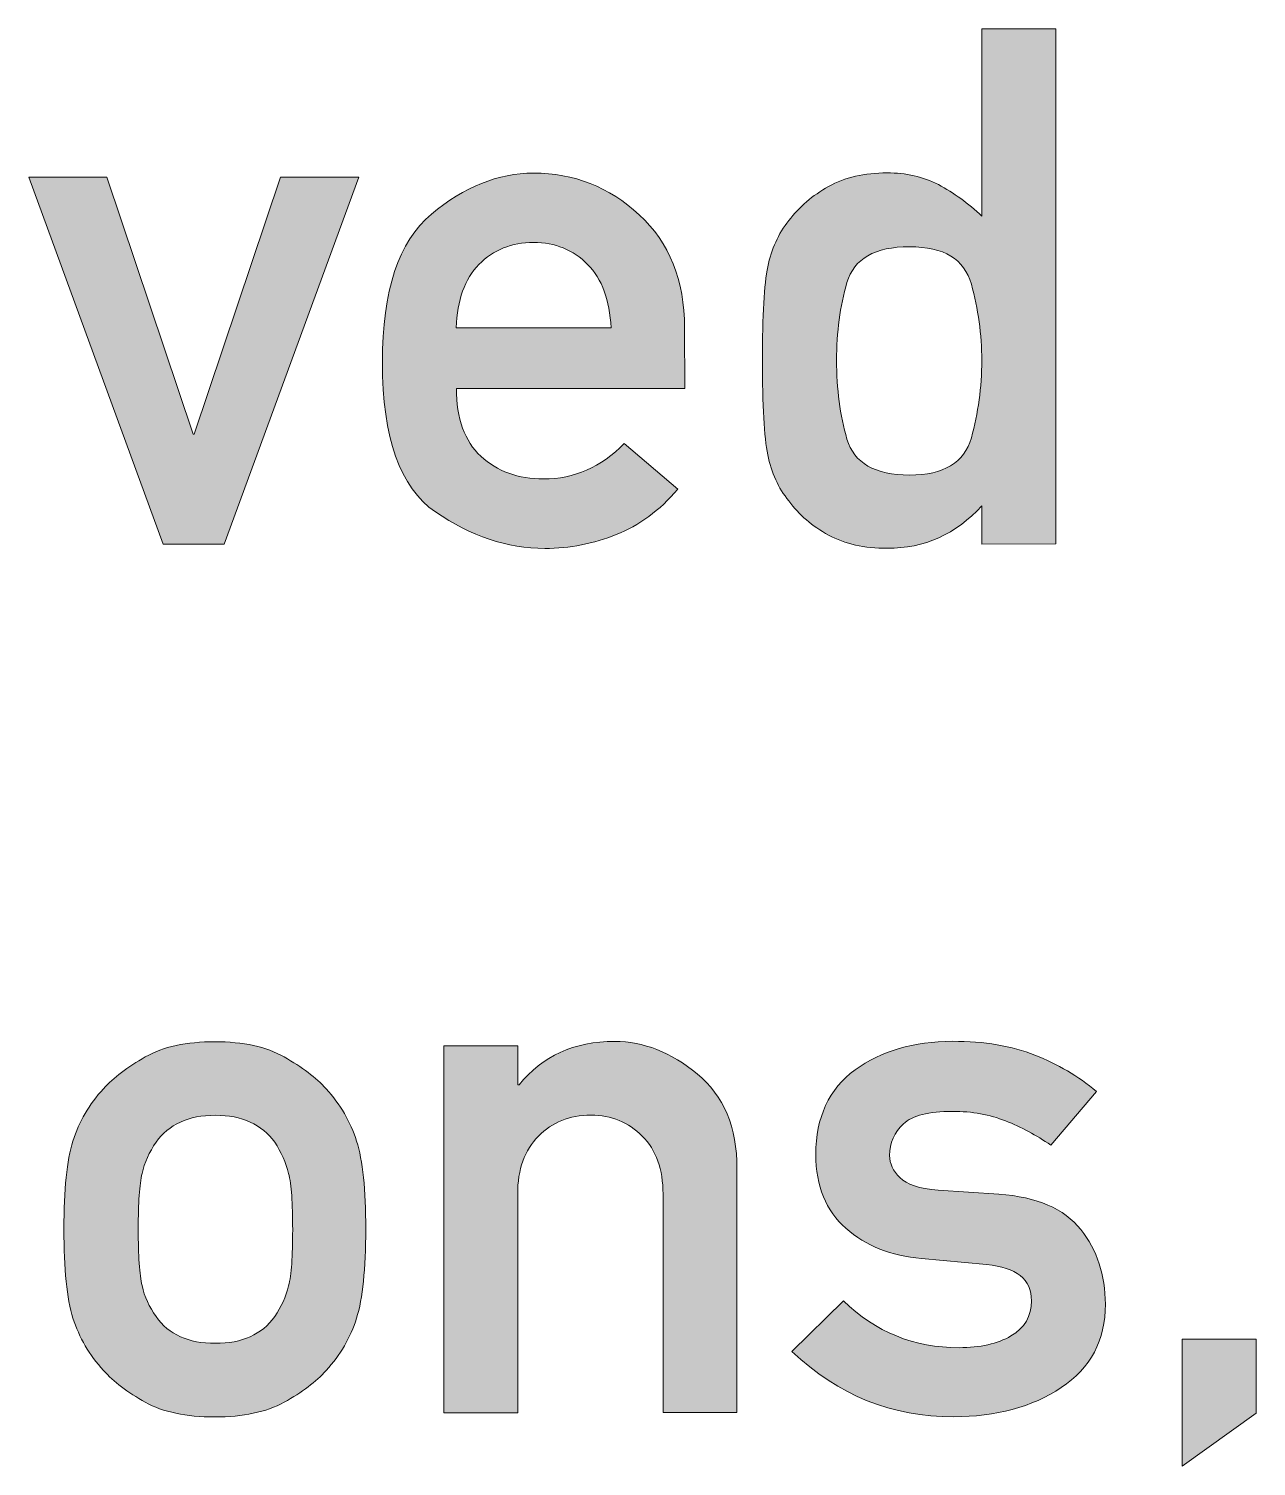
# Model space of a CAD drawing. Header units: inches. Extents: x 247 to 2765, y -1897 to -1110.
# Drawn here: x 869.79 to 876.97, y -1462.94 to -1454.54 of the extents above; entities that cross this region are included whole.
import ezdxf

# ---------------------------------------------------------------- set-up
doc = ezdxf.new("R2010")
doc.units = ezdxf.units.IN
doc.header["$MEASUREMENT"] = 0
doc.layers.add('Layer 1', color=7, linetype='Continuous')

# ---------------------------------------------------------------- blocks, each defined once
blk = doc.blocks.new('block 138')
at = {"layer": 'Layer 1', "true_color": 0x010101}
h = blk.add_hatch(color=18, dxfattribs=at)
h.dxf.hatch_style = 2
edge = h.paths.add_edge_path()
edge.add_spline(control_points=[(875.3645, -1457.5524), (875.3645, -1457.5524), (875.3645, -1457.3291), (875.3645, -1457.3291), (875.2139, -1457.4945), (875.0303, -1457.5772), (874.8112, -1457.5772), (874.6789, -1457.5772), (874.5652, -1457.5513), (874.4694, -1457.4997), (874.3737, -1457.4476), (874.2972, -1457.3815), (874.2366, -1457.3002), (874.1752, -1457.2244), (874.1353, -1457.1345), (874.1139, -1457.0304), (874.0926, -1456.9264), (874.0826, -1456.7421), (874.0826, -1456.4775), (874.0826, -1456.2157), (874.0926, -1456.0334), (874.1139, -1455.9308), (874.1353, -1455.8281), (874.1752, -1455.7382), (874.2366, -1455.661), (874.2972, -1455.5801), (874.3751, -1455.5146), (874.4694, -1455.4615), (874.5645, -1455.4085), (874.6789, -1455.382), (874.8112, -1455.382), (874.9218, -1455.382), (875.0214, -1455.404), (875.1116, -1455.4509), (875.2012, -1455.4977), (875.2852, -1455.5604), (875.3659, -1455.6348), (875.3659, -1455.6348), (875.3659, -1454.5393), (875.3659, -1454.5393), (875.3659, -1454.5393), (875.7986, -1454.5393), (875.7986, -1454.5393), (875.7986, -1454.5393), (875.7986, -1457.551), (875.7986, -1457.551), (875.7986, -1457.551), (875.3645, -1457.5524), (875.3645, -1457.5524), (875.3645, -1457.5524), (875.3645, -1457.5524), (875.3645, -1457.5524)], knot_values=[0, 0, 0, 0, 1, 1, 1, 2, 2, 2, 3, 3, 3, 4, 4, 4, 5, 5, 5, 6, 6, 6, 7, 7, 7, 8, 8, 8, 9, 9, 9, 10, 10, 10, 11, 11, 11, 12, 12, 12, 13, 13, 13, 14, 14, 14, 15, 15, 15, 16, 16, 16, 17, 17, 17, 17], degree=3, periodic=1)
edge = h.paths.add_edge_path()
edge.add_spline(control_points=[(874.9435, -1455.814), (874.7395, -1455.814), (874.6172, -1455.8836), (874.5769, -1456.0228), (874.5366, -1456.1626), (874.5156, -1456.3135), (874.5156, -1456.4775), (874.5156, -1456.6456), (874.5366, -1456.7993), (874.5769, -1456.9385), (874.6172, -1457.0783), (874.7395, -1457.1486), (874.9435, -1457.1486), (875.1423, -1457.1486), (875.2629, -1457.0763), (875.3039, -1456.9316), (875.3438, -1456.7869), (875.3645, -1456.636), (875.3645, -1456.4789), (875.3645, -1456.3259), (875.3438, -1456.1778), (875.3039, -1456.0324), (875.2629, -1455.8863), (875.1433, -1455.814), (874.9435, -1455.814)], knot_values=[0, 0, 0, 0, 1, 1, 1, 2, 2, 2, 3, 3, 3, 4, 4, 4, 5, 5, 5, 6, 6, 6, 7, 7, 7, 8, 8, 8, 8], degree=3, periodic=1)
h = blk.add_hatch(color=18, dxfattribs=at)
h.dxf.hatch_style = 2
h.paths.add_polyline_path([(870.5799, -1457.5524), (869.7938, -1455.4068), (870.2506, -1455.4068), (870.7543, -1456.9095), (870.7615, -1456.9095), (871.2659, -1455.4068), (871.7237, -1455.4068), (870.9365, -1457.5524)])
h = blk.add_hatch(color=18, dxfattribs=at)
h.dxf.hatch_style = 2
edge = h.paths.add_edge_path()
edge.add_spline(control_points=[(873.6288, -1456.6422), (873.6288, -1456.6422), (872.2935, -1456.6422), (872.2935, -1456.6422), (872.2935, -1456.8186), (872.3418, -1456.9509), (872.4372, -1457.0391), (872.5323, -1457.1273), (872.6546, -1457.1713), (872.8034, -1457.1713), (872.9815, -1457.1713), (873.1383, -1457.1038), (873.275, -1456.9646), (873.275, -1456.9646), (873.5875, -1457.2313), (873.5875, -1457.2313), (873.4811, -1457.3564), (873.3615, -1457.4445), (873.2285, -1457.4969), (873.0955, -1457.55), (872.9564, -1457.5779), (872.8113, -1457.5779), (872.5908, -1457.5779), (872.3779, -1457.5066), (872.1709, -1457.3639), (871.9642, -1457.2227), (871.8608, -1456.9305), (871.8608, -1456.4896), (871.8608, -1456.0706), (871.9563, -1455.7833), (872.1475, -1455.6235), (872.3383, -1455.4636), (872.5367, -1455.3837), (872.7448, -1455.3837), (872.9805, -1455.3837), (873.1865, -1455.4643), (873.3629, -1455.6273), (873.5393, -1455.7902), (873.6275, -1456.0107), (873.6275, -1456.2877), (873.6275, -1456.2877), (873.6288, -1456.6422), (873.6288, -1456.6422), (873.6288, -1456.6422), (873.6288, -1456.6422), (873.6288, -1456.6422)], knot_values=[0, 0, 0, 0, 1, 1, 1, 2, 2, 2, 3, 3, 3, 4, 4, 4, 5, 5, 5, 6, 6, 6, 7, 7, 7, 8, 8, 8, 9, 9, 9, 10, 10, 10, 11, 11, 11, 12, 12, 12, 13, 13, 13, 14, 14, 14, 15, 15, 15, 15], degree=3, periodic=1)
edge = h.paths.add_edge_path()
edge.add_spline(control_points=[(872.2925, -1456.2873), (872.2925, -1456.2873), (873.1975, -1456.2873), (873.1975, -1456.2873), (873.1899, -1456.1261), (873.1455, -1456.0028), (873.0604, -1455.9173), (872.9763, -1455.8319), (872.8716, -1455.7892), (872.7445, -1455.7892), (872.6163, -1455.7892), (872.5102, -1455.8319), (872.4255, -1455.9173), (872.3424, -1456.0028), (872.2977, -1456.1261), (872.2925, -1456.2873)], knot_values=[0, 0, 0, 0, 1, 1, 1, 2, 2, 2, 3, 3, 3, 4, 4, 4, 5, 5, 5, 5], degree=3, periodic=1)
h = blk.add_hatch(color=18, dxfattribs=at)
h.dxf.hatch_style = 2
edge = h.paths.add_edge_path()
edge.add_spline(control_points=[(869.9991, -1461.5576), (869.9991, -1461.3275), (870.017, -1461.1546), (870.0521, -1461.0429), (870.088, -1460.9299), (870.1476, -1460.828), (870.2303, -1460.737), (870.2895, -1460.6709), (870.3712, -1460.6102), (870.4752, -1460.551), (870.5792, -1460.4917), (870.7153, -1460.4621), (870.8817, -1460.4621), (871.0485, -1460.4621), (871.1828, -1460.4917), (871.2862, -1460.551), (871.3909, -1460.6102), (871.4729, -1460.6723), (871.5322, -1460.737), (871.6148, -1460.828), (871.6741, -1460.9299), (871.7099, -1461.0429), (871.7464, -1461.1546), (871.7637, -1461.3275), (871.7637, -1461.5576), (871.7637, -1461.7919), (871.7458, -1461.9642), (871.7099, -1462.0785), (871.6744, -1462.1926), (871.6148, -1462.2935), (871.5322, -1462.3845), (871.4729, -1462.4506), (871.3909, -1462.5126), (871.2862, -1462.5702), (871.1814, -1462.6277), (871.0464, -1462.6559), (870.8817, -1462.6559), (870.7129, -1462.6559), (870.5792, -1462.6277), (870.4752, -1462.5702), (870.3712, -1462.5126), (870.2895, -1462.4492), (870.2303, -1462.3845), (870.1479, -1462.2935), (870.0887, -1462.1915), (870.0521, -1462.0785), (870.016, -1461.9645), (869.9991, -1461.7919), (869.9991, -1461.5576)], knot_values=[0, 0, 0, 0, 1, 1, 1, 2, 2, 2, 3, 3, 3, 4, 4, 4, 5, 5, 5, 6, 6, 6, 7, 7, 7, 8, 8, 8, 9, 9, 9, 10, 10, 10, 11, 11, 11, 12, 12, 12, 13, 13, 13, 14, 14, 14, 15, 15, 15, 16, 16, 16, 16], degree=3, periodic=1)
edge = h.paths.add_edge_path()
edge.add_spline(control_points=[(871.3365, -1461.5614), (871.3365, -1461.4057), (871.3289, -1461.2962), (871.3131, -1461.2328), (871.2972, -1461.168), (871.2696, -1461.1077), (871.2317, -1461.0495), (871.1556, -1460.9448), (871.0402, -1460.8924), (870.8845, -1460.8924), (870.7274, -1460.8924), (870.6116, -1460.9448), (870.5386, -1461.0495), (870.4976, -1461.1074), (870.4704, -1461.168), (870.4559, -1461.2328), (870.4414, -1461.2962), (870.4339, -1461.403), (870.4339, -1461.5573), (870.4339, -1461.713), (870.4411, -1461.8253), (870.4559, -1461.888), (870.4704, -1461.9531), (870.4976, -1462.0131), (870.5386, -1462.0692), (870.6116, -1462.1747), (870.7274, -1462.2256), (870.8845, -1462.2256), (871.0402, -1462.2256), (871.1566, -1462.1743), (871.2317, -1462.0692), (871.2696, -1462.0134), (871.2979, -1461.9535), (871.3131, -1461.8887), (871.3289, -1461.8264), (871.3365, -1461.7168), (871.3365, -1461.5614)], knot_values=[0, 0, 0, 0, 1, 1, 1, 2, 2, 2, 3, 3, 3, 4, 4, 4, 5, 5, 5, 6, 6, 6, 7, 7, 7, 8, 8, 8, 9, 9, 9, 10, 10, 10, 11, 11, 11, 12, 12, 12, 12], degree=3, periodic=1)
h = blk.add_hatch(color=18, dxfattribs=at)
h.dxf.hatch_style = 2
edge = h.paths.add_edge_path()
edge.add_spline(control_points=[(872.2201, -1462.6322), (872.2201, -1462.6322), (872.2201, -1460.4866), (872.2201, -1460.4866), (872.2201, -1460.4866), (872.6532, -1460.4866), (872.6532, -1460.4866), (872.6532, -1460.4866), (872.6532, -1460.7146), (872.6532, -1460.7146), (872.6532, -1460.7146), (872.6608, -1460.7146), (872.6608, -1460.7146), (872.7944, -1460.5458), (872.9805, -1460.4604), (873.2189, -1460.4604), (873.387, -1460.4604), (873.5482, -1460.5238), (873.7019, -1460.6506), (873.8562, -1460.7773), (873.9337, -1460.962), (873.9337, -1461.2045), (873.9337, -1461.2045), (873.9337, -1462.6308), (873.9337, -1462.6308), (873.9337, -1462.6308), (873.5014, -1462.6308), (873.5014, -1462.6308), (873.5014, -1462.6308), (873.5014, -1461.3533), (873.5014, -1461.3533), (873.5014, -1461.2087), (873.4614, -1461.0957), (873.3801, -1461.0144), (873.2995, -1460.9327), (873.1996, -1460.8914), (873.0797, -1460.8914), (872.9546, -1460.8914), (872.853, -1460.932), (872.7731, -1461.0147), (872.6921, -1461.0953), (872.6518, -1461.209), (872.6518, -1461.3537), (872.6518, -1461.3537), (872.6518, -1462.6311), (872.6518, -1462.6311), (872.6518, -1462.6311), (872.2201, -1462.6322), (872.2201, -1462.6322), (872.2201, -1462.6322), (872.2201, -1462.6322), (872.2201, -1462.6322)], knot_values=[0, 0, 0, 0, 1, 1, 1, 2, 2, 2, 3, 3, 3, 4, 4, 4, 5, 5, 5, 6, 6, 6, 7, 7, 7, 8, 8, 8, 9, 9, 9, 10, 10, 10, 11, 11, 11, 12, 12, 12, 13, 13, 13, 14, 14, 14, 15, 15, 15, 16, 16, 16, 17, 17, 17, 17], degree=3, periodic=1)
h = blk.add_hatch(color=18, dxfattribs=at)
h.dxf.hatch_style = 2
edge = h.paths.add_edge_path()
edge.add_spline(control_points=[(874.2545, -1462.2739), (874.2545, -1462.2739), (874.5559, -1461.9762), (874.5559, -1461.9762), (874.743, -1462.1602), (874.9686, -1462.2511), (875.2318, -1462.2511), (875.3555, -1462.2511), (875.4565, -1462.2284), (875.5354, -1462.1822), (875.6156, -1462.1361), (875.6553, -1462.0672), (875.6553, -1461.9762), (875.6553, -1461.8515), (875.5677, -1461.7805), (875.3931, -1461.7654), (875.3931, -1461.7654), (875.0127, -1461.7289), (875.0127, -1461.7289), (874.835, -1461.7151), (874.6875, -1461.6565), (874.5704, -1461.5532), (874.4533, -1461.4498), (874.3947, -1461.3072), (874.3947, -1461.1212), (874.3947, -1460.9034), (874.4712, -1460.7387), (874.6238, -1460.6271), (874.7771, -1460.5169), (874.9673, -1460.4597), (875.1936, -1460.4597), (875.3807, -1460.4597), (875.5412, -1460.4866), (875.6749, -1460.5407), (875.8086, -1460.5927), (875.9288, -1460.664), (876.0349, -1460.7522), (876.0349, -1460.7522), (875.7682, -1461.0664), (875.7682, -1461.0664), (875.6828, -1461.0085), (875.5946, -1460.961), (875.5037, -1460.9251), (875.412, -1460.8879), (875.3087, -1460.8693), (875.1933, -1460.8693), (875.0551, -1460.8693), (874.96, -1460.8934), (874.9066, -1460.943), (874.8532, -1460.992), (874.8257, -1461.0533), (874.8257, -1461.1267), (874.8257, -1461.1745), (874.8463, -1461.218), (874.8863, -1461.2569), (874.9252, -1461.2969), (874.9996, -1461.3223), (875.1095, -1461.3292), (875.1095, -1461.3292), (875.4654, -1461.354), (875.4654, -1461.354), (875.6873, -1461.3692), (875.8461, -1461.4378), (875.9433, -1461.5601), (876.0387, -1461.682), (876.0873, -1461.8274), (876.0873, -1461.9965), (876.0873, -1462.2077), (876.0018, -1462.3703), (875.8296, -1462.4847), (875.6577, -1462.5981), (875.4472, -1462.6549), (875.1991, -1462.6549), (874.8429, -1462.6573), (874.527, -1462.5295), (874.2545, -1462.2739)], knot_values=[0, 0, 0, 0, 1, 1, 1, 2, 2, 2, 3, 3, 3, 4, 4, 4, 5, 5, 5, 6, 6, 6, 7, 7, 7, 8, 8, 8, 9, 9, 9, 10, 10, 10, 11, 11, 11, 12, 12, 12, 13, 13, 13, 14, 14, 14, 15, 15, 15, 16, 16, 16, 17, 17, 17, 18, 18, 18, 19, 19, 19, 20, 20, 20, 21, 21, 21, 22, 22, 22, 23, 23, 23, 24, 24, 24, 25, 25, 25, 25], degree=3, periodic=1)
h = blk.add_hatch(color=18, dxfattribs=at)
h.dxf.hatch_style = 2
h.paths.add_polyline_path([(876.5369, -1462.9443), (876.5369, -1462.2019), (876.9692, -1462.2019), (876.9692, -1462.6332)])
at = {"layer": 'Layer 1', "lineweight": 0}
for points in [[(870.5799, -1457.5524), (869.7938, -1455.4068), (870.2506, -1455.4068), (870.7543, -1456.9095), (870.7615, -1456.9095), (871.2659, -1455.4068), (871.7237, -1455.4068), (870.9365, -1457.5524), (870.5799, -1457.5524)], [(876.5369, -1462.9443), (876.5369, -1462.2019), (876.9692, -1462.2019), (876.9692, -1462.6332), (876.5369, -1462.9443)]]:
    blk.add_lwpolyline(points, dxfattribs=at)
for points, knots in [([(875.3645, -1457.5524), (875.3645, -1457.5524), (875.3645, -1457.3291), (875.3645, -1457.3291), (875.2139, -1457.4945), (875.0303, -1457.5772), (874.8112, -1457.5772), (874.6789, -1457.5772), (874.5652, -1457.5513), (874.4694, -1457.4997), (874.3737, -1457.4476), (874.2972, -1457.3815), (874.2366, -1457.3002), (874.1752, -1457.2244), (874.1353, -1457.1345), (874.1139, -1457.0304), (874.0926, -1456.9264), (874.0826, -1456.7421), (874.0826, -1456.4775), (874.0826, -1456.2157), (874.0926, -1456.0334), (874.1139, -1455.9308), (874.1353, -1455.8281), (874.1752, -1455.7382), (874.2366, -1455.661), (874.2972, -1455.5801), (874.3751, -1455.5146), (874.4694, -1455.4615), (874.5645, -1455.4085), (874.6789, -1455.382), (874.8112, -1455.382), (874.9218, -1455.382), (875.0214, -1455.404), (875.1116, -1455.4509), (875.2012, -1455.4977), (875.2852, -1455.5604), (875.3659, -1455.6348), (875.3659, -1455.6348), (875.3659, -1454.5393), (875.3659, -1454.5393), (875.3659, -1454.5393), (875.7986, -1454.5393), (875.7986, -1454.5393), (875.7986, -1454.5393), (875.7986, -1457.551), (875.7986, -1457.551), (875.7986, -1457.551), (875.3645, -1457.5524), (875.3645, -1457.5524), (875.3645, -1457.5524), (875.3645, -1457.5524), (875.3645, -1457.5524)], [0, 0, 0, 0, 1, 1, 1, 2, 2, 2, 3, 3, 3, 4, 4, 4, 5, 5, 5, 6, 6, 6, 7, 7, 7, 8, 8, 8, 9, 9, 9, 10, 10, 10, 11, 11, 11, 12, 12, 12, 13, 13, 13, 14, 14, 14, 15, 15, 15, 16, 16, 16, 17, 17, 17, 17]), ([(873.6288, -1456.6422), (873.6288, -1456.6422), (872.2935, -1456.6422), (872.2935, -1456.6422), (872.2935, -1456.8186), (872.3418, -1456.9509), (872.4372, -1457.0391), (872.5323, -1457.1273), (872.6546, -1457.1713), (872.8034, -1457.1713), (872.9815, -1457.1713), (873.1383, -1457.1038), (873.275, -1456.9646), (873.275, -1456.9646), (873.5875, -1457.2313), (873.5875, -1457.2313), (873.4811, -1457.3564), (873.3615, -1457.4445), (873.2285, -1457.4969), (873.0955, -1457.55), (872.9564, -1457.5779), (872.8113, -1457.5779), (872.5908, -1457.5779), (872.3779, -1457.5066), (872.1709, -1457.3639), (871.9642, -1457.2227), (871.8608, -1456.9305), (871.8608, -1456.4896), (871.8608, -1456.0706), (871.9563, -1455.7833), (872.1475, -1455.6235), (872.3383, -1455.4636), (872.5367, -1455.3837), (872.7448, -1455.3837), (872.9805, -1455.3837), (873.1865, -1455.4643), (873.3629, -1455.6273), (873.5393, -1455.7902), (873.6275, -1456.0107), (873.6275, -1456.2877), (873.6275, -1456.2877), (873.6288, -1456.6422), (873.6288, -1456.6422), (873.6288, -1456.6422), (873.6288, -1456.6422), (873.6288, -1456.6422)], [0, 0, 0, 0, 1, 1, 1, 2, 2, 2, 3, 3, 3, 4, 4, 4, 5, 5, 5, 6, 6, 6, 7, 7, 7, 8, 8, 8, 9, 9, 9, 10, 10, 10, 11, 11, 11, 12, 12, 12, 13, 13, 13, 14, 14, 14, 15, 15, 15, 15]), ([(872.2925, -1456.2873), (872.2925, -1456.2873), (873.1975, -1456.2873), (873.1975, -1456.2873), (873.1899, -1456.1261), (873.1455, -1456.0028), (873.0604, -1455.9173), (872.9763, -1455.8319), (872.8716, -1455.7892), (872.7445, -1455.7892), (872.6163, -1455.7892), (872.5102, -1455.8319), (872.4255, -1455.9173), (872.3424, -1456.0028), (872.2977, -1456.1261), (872.2925, -1456.2873)], [0, 0, 0, 0, 1, 1, 1, 2, 2, 2, 3, 3, 3, 4, 4, 4, 5, 5, 5, 5]), ([(874.9435, -1455.814), (874.7395, -1455.814), (874.6172, -1455.8836), (874.5769, -1456.0228), (874.5366, -1456.1626), (874.5156, -1456.3135), (874.5156, -1456.4775), (874.5156, -1456.6456), (874.5366, -1456.7993), (874.5769, -1456.9385), (874.6172, -1457.0783), (874.7395, -1457.1486), (874.9435, -1457.1486), (875.1423, -1457.1486), (875.2629, -1457.0763), (875.3039, -1456.9316), (875.3438, -1456.7869), (875.3645, -1456.636), (875.3645, -1456.4789), (875.3645, -1456.3259), (875.3438, -1456.1778), (875.3039, -1456.0324), (875.2629, -1455.8863), (875.1433, -1455.814), (874.9435, -1455.814)], [0, 0, 0, 0, 1, 1, 1, 2, 2, 2, 3, 3, 3, 4, 4, 4, 5, 5, 5, 6, 6, 6, 7, 7, 7, 8, 8, 8, 8]), ([(869.9991, -1461.5576), (869.9991, -1461.3275), (870.017, -1461.1546), (870.0521, -1461.0429), (870.088, -1460.9299), (870.1476, -1460.828), (870.2303, -1460.737), (870.2895, -1460.6709), (870.3712, -1460.6102), (870.4752, -1460.551), (870.5792, -1460.4917), (870.7153, -1460.4621), (870.8817, -1460.4621), (871.0485, -1460.4621), (871.1828, -1460.4917), (871.2862, -1460.551), (871.3909, -1460.6102), (871.4729, -1460.6723), (871.5322, -1460.737), (871.6148, -1460.828), (871.6741, -1460.9299), (871.7099, -1461.0429), (871.7464, -1461.1546), (871.7637, -1461.3275), (871.7637, -1461.5576), (871.7637, -1461.7919), (871.7458, -1461.9642), (871.7099, -1462.0785), (871.6744, -1462.1926), (871.6148, -1462.2935), (871.5322, -1462.3845), (871.4729, -1462.4506), (871.3909, -1462.5126), (871.2862, -1462.5702), (871.1814, -1462.6277), (871.0464, -1462.6559), (870.8817, -1462.6559), (870.7129, -1462.6559), (870.5792, -1462.6277), (870.4752, -1462.5702), (870.3712, -1462.5126), (870.2895, -1462.4492), (870.2303, -1462.3845), (870.1479, -1462.2935), (870.0887, -1462.1915), (870.0521, -1462.0785), (870.016, -1461.9645), (869.9991, -1461.7919), (869.9991, -1461.5576)], [0, 0, 0, 0, 1, 1, 1, 2, 2, 2, 3, 3, 3, 4, 4, 4, 5, 5, 5, 6, 6, 6, 7, 7, 7, 8, 8, 8, 9, 9, 9, 10, 10, 10, 11, 11, 11, 12, 12, 12, 13, 13, 13, 14, 14, 14, 15, 15, 15, 16, 16, 16, 16]), ([(872.2201, -1462.6322), (872.2201, -1462.6322), (872.2201, -1460.4866), (872.2201, -1460.4866), (872.2201, -1460.4866), (872.6532, -1460.4866), (872.6532, -1460.4866), (872.6532, -1460.4866), (872.6532, -1460.7146), (872.6532, -1460.7146), (872.6532, -1460.7146), (872.6608, -1460.7146), (872.6608, -1460.7146), (872.7944, -1460.5458), (872.9805, -1460.4604), (873.2189, -1460.4604), (873.387, -1460.4604), (873.5482, -1460.5238), (873.7019, -1460.6506), (873.8562, -1460.7773), (873.9337, -1460.962), (873.9337, -1461.2045), (873.9337, -1461.2045), (873.9337, -1462.6308), (873.9337, -1462.6308), (873.9337, -1462.6308), (873.5014, -1462.6308), (873.5014, -1462.6308), (873.5014, -1462.6308), (873.5014, -1461.3533), (873.5014, -1461.3533), (873.5014, -1461.2087), (873.4614, -1461.0957), (873.3801, -1461.0144), (873.2995, -1460.9327), (873.1996, -1460.8914), (873.0797, -1460.8914), (872.9546, -1460.8914), (872.853, -1460.932), (872.7731, -1461.0147), (872.6921, -1461.0953), (872.6518, -1461.209), (872.6518, -1461.3537), (872.6518, -1461.3537), (872.6518, -1462.6311), (872.6518, -1462.6311), (872.6518, -1462.6311), (872.2201, -1462.6322), (872.2201, -1462.6322), (872.2201, -1462.6322), (872.2201, -1462.6322), (872.2201, -1462.6322)], [0, 0, 0, 0, 1, 1, 1, 2, 2, 2, 3, 3, 3, 4, 4, 4, 5, 5, 5, 6, 6, 6, 7, 7, 7, 8, 8, 8, 9, 9, 9, 10, 10, 10, 11, 11, 11, 12, 12, 12, 13, 13, 13, 14, 14, 14, 15, 15, 15, 16, 16, 16, 17, 17, 17, 17]), ([(874.2545, -1462.2739), (874.2545, -1462.2739), (874.5559, -1461.9762), (874.5559, -1461.9762), (874.743, -1462.1602), (874.9686, -1462.2511), (875.2318, -1462.2511), (875.3555, -1462.2511), (875.4565, -1462.2284), (875.5354, -1462.1822), (875.6156, -1462.1361), (875.6553, -1462.0672), (875.6553, -1461.9762), (875.6553, -1461.8515), (875.5677, -1461.7805), (875.3931, -1461.7654), (875.3931, -1461.7654), (875.0127, -1461.7289), (875.0127, -1461.7289), (874.835, -1461.7151), (874.6875, -1461.6565), (874.5704, -1461.5532), (874.4533, -1461.4498), (874.3947, -1461.3072), (874.3947, -1461.1212), (874.3947, -1460.9034), (874.4712, -1460.7387), (874.6238, -1460.6271), (874.7771, -1460.5169), (874.9673, -1460.4597), (875.1936, -1460.4597), (875.3807, -1460.4597), (875.5412, -1460.4866), (875.6749, -1460.5407), (875.8086, -1460.5927), (875.9288, -1460.664), (876.0349, -1460.7522), (876.0349, -1460.7522), (875.7682, -1461.0664), (875.7682, -1461.0664), (875.6828, -1461.0085), (875.5946, -1460.961), (875.5037, -1460.9251), (875.412, -1460.8879), (875.3087, -1460.8693), (875.1933, -1460.8693), (875.0551, -1460.8693), (874.96, -1460.8934), (874.9066, -1460.943), (874.8532, -1460.992), (874.8257, -1461.0533), (874.8257, -1461.1267), (874.8257, -1461.1745), (874.8463, -1461.218), (874.8863, -1461.2569), (874.9252, -1461.2969), (874.9996, -1461.3223), (875.1095, -1461.3292), (875.1095, -1461.3292), (875.4654, -1461.354), (875.4654, -1461.354), (875.6873, -1461.3692), (875.8461, -1461.4378), (875.9433, -1461.5601), (876.0387, -1461.682), (876.0873, -1461.8274), (876.0873, -1461.9965), (876.0873, -1462.2077), (876.0018, -1462.3703), (875.8296, -1462.4847), (875.6577, -1462.5981), (875.4472, -1462.6549), (875.1991, -1462.6549), (874.8429, -1462.6573), (874.527, -1462.5295), (874.2545, -1462.2739)], [0, 0, 0, 0, 1, 1, 1, 2, 2, 2, 3, 3, 3, 4, 4, 4, 5, 5, 5, 6, 6, 6, 7, 7, 7, 8, 8, 8, 9, 9, 9, 10, 10, 10, 11, 11, 11, 12, 12, 12, 13, 13, 13, 14, 14, 14, 15, 15, 15, 16, 16, 16, 17, 17, 17, 18, 18, 18, 19, 19, 19, 20, 20, 20, 21, 21, 21, 22, 22, 22, 23, 23, 23, 24, 24, 24, 25, 25, 25, 25]), ([(871.3365, -1461.5614), (871.3365, -1461.4057), (871.3289, -1461.2962), (871.3131, -1461.2328), (871.2972, -1461.168), (871.2696, -1461.1077), (871.2317, -1461.0495), (871.1556, -1460.9448), (871.0402, -1460.8924), (870.8845, -1460.8924), (870.7274, -1460.8924), (870.6116, -1460.9448), (870.5386, -1461.0495), (870.4976, -1461.1074), (870.4704, -1461.168), (870.4559, -1461.2328), (870.4414, -1461.2962), (870.4339, -1461.403), (870.4339, -1461.5573), (870.4339, -1461.713), (870.4411, -1461.8253), (870.4559, -1461.888), (870.4704, -1461.9531), (870.4976, -1462.0131), (870.5386, -1462.0692), (870.6116, -1462.1747), (870.7274, -1462.2256), (870.8845, -1462.2256), (871.0402, -1462.2256), (871.1566, -1462.1743), (871.2317, -1462.0692), (871.2696, -1462.0134), (871.2979, -1461.9535), (871.3131, -1461.8887), (871.3289, -1461.8264), (871.3365, -1461.7168), (871.3365, -1461.5614)], [0, 0, 0, 0, 1, 1, 1, 2, 2, 2, 3, 3, 3, 4, 4, 4, 5, 5, 5, 6, 6, 6, 7, 7, 7, 8, 8, 8, 9, 9, 9, 10, 10, 10, 11, 11, 11, 12, 12, 12, 12])]:
    blk.add_open_spline(points, degree=3, knots=knots, dxfattribs=at)
blk = doc.blocks.new('block 134')
at = {"layer": 'Layer 1'}
blk.add_blockref('block 138', (0, 0), dxfattribs=at)

msp = doc.modelspace()

# ---------------------------------------------------------------- block references
at = {"layer": 'Layer 1'}
msp.add_blockref('block 134', (0, 0), dxfattribs=at)

doc.saveas('drawing.dxf')
